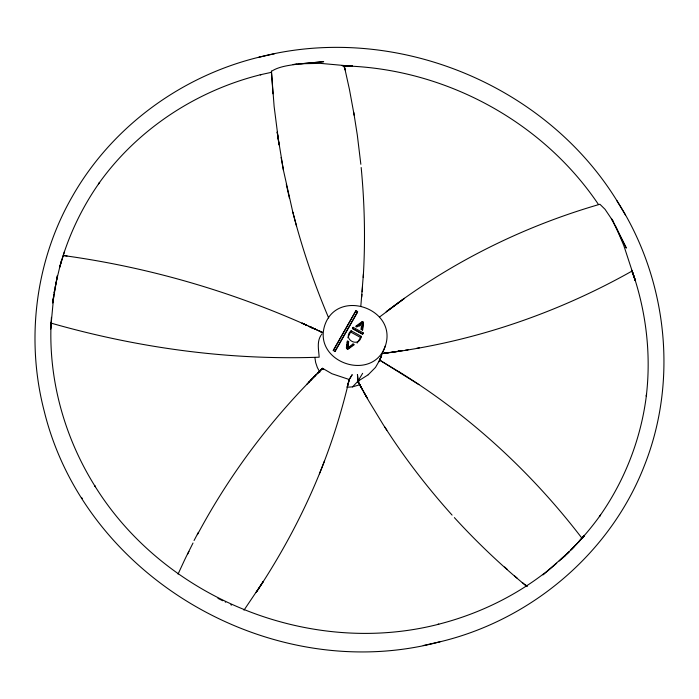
<?xml version="1.0" encoding="UTF-8"?>
<svg xmlns="http://www.w3.org/2000/svg" width="699" height="699" viewBox="0 0 699 699"><rect width="100%" height="100%" fill="white"/><g stroke="black" fill="none" stroke-linecap="round" stroke-linejoin="round"><path stroke-width="1.05" d="M50.686 328.6L53.902 294.34M50.678 329.229L50.686 322.99M51.429 317.346C47.427 376.612 63.784 436.569 95.326 486.714L94.636 485.639C164.51 598.755 310.015 657.278 438.78 624.216L437.513 624.504C476.002 614.84 512.629 597.619 544.137 573.433C547.666 571.459 586.933 535.495 559.235 560.991M363.218 277.459C365.481 240.832 364.668 204.038 361.173 167.515M362.169 291.771L362.519 286.354M363.428 273.903L360.798 306.52M346.381 348.006L346.73 344.091M361.724 297.101L361.968 294.419M362.265 330.269L363.401 322.187L362.257 321.557L355.8 326.215L357.023 326.887L362.091 323.165L361.418 329.316L362.676 330.007L363.401 322.187M347.525 348.984L348.626 341.558L347.403 340.885L346.704 348.722L347.857 349.351L354.279 344.677L353.021 343.987L348.023 347.744L347.525 348.984L352.532 345.227L353.021 343.987M348.023 347.744L348.626 341.558M361.034 329.526L361.374 326.459M54.085 293.222L57.414 275.616L52.722 302.789L53.613 296.14M52.722 302.789L53.404 297.8M54.146 292.802L54.662 289.91M368.181 374.786L375.494 367.403L379.697 360.125M55.719 284.327L56.173 282.169M385.498 345.516C397.382 308.268 337.058 287.988 324.72 325.446C312.837 362.702 373.152 382.982 385.498 345.516L379.531 360.623M347.831 337.783L351.134 330.784L361.261 336.359L357.11 343.06M55.107 287.289L55.326 286.31M56.348 281.33L59.782 266.966C68.013 236.716 81.573 207.987 99.651 182.369L98.393 184.09C137.126 129.332 196.541 90.468 261.487 74.496L260.22 74.784L271.203 72.373M583.289 537.077L582.118 538.571M310.819 380.142L322.597 368.338L331.92 373.729L349.264 379.522C341.689 411.641 331.894 443.262 319.399 473.826M61.302 260.858L59.782 266.966M360.614 384.502L352.514 386.879L347.158 387.211L349.133 379.732M347.158 387.211L349.264 379.522M59.721 267.228L64.518 251.369M322.562 368.338L317.678 373.17L322.51 368.364L323.454 369.483M333.292 350.662L355.974 310.671L357.67 311.605L334.935 351.326L333.24 350.391L355.974 310.671M353.126 327.315L352.628 328.556L362.746 334.131L363.244 332.89L353.126 327.315L352.401 328.582L362.528 334.157L363.244 332.89M356.114 326.879L361.759 322.798L362.257 321.557M324.572 460.772L324.502 460.929C306.87 507.177 283.611 551.196 256.192 592.368L263.261 581.533L243.995 610.166M379.068 361.671L381.182 356.473L379.111 361.523M379.269 361.182L381.182 356.473M178.044 574.106L183.304 562.756A302.711 277.756 22.9 0 1 187.384 554.272L193.011 543.027M187.568 554.237L188.957 551.432M352.514 386.879L357.871 381.322L362.641 373.31M197.415 534.674C227.158 478.929 264.947 427.491 308.958 382.161M334.987 351.588L357.18 312.82L355.485 311.885M351.134 330.784C341.566 338.954 359.146 348.757 361.261 336.359M321.007 335.249C316.63 341.811 318.779 350.147 319.163 357.198C228.564 360.466 137.773 347.919 50.704 323.017M321.531 334.506L322.047 333.869M560.965 559.436C575.705 546.059 589.012 531.091 600.607 514.91L599.349 516.631C624.915 480.51 641.332 438.028 646.566 394.079L646.278 396.211C651.337 354.035 646.068 310.872 632.079 270.828L623.805 245.541L615.941 226.93M577.793 542.826L584.521 535.382L578.658 541.891M579.89 540.589L581.585 538.815M578.51 542.066L584.521 535.382M306.887 384.258L310.828 380.134M577.287 543.376L570.384 550.471M571.275 549.624L574.377 546.426M312.803 378.142L308.818 382.187L309.84 381.156M313.72 377.154L315.712 375.145L310.758 380.186M321.662 369.212L322.519 368.338M314.751 376.123L318.622 372.226M318.692 372.174L319.705 371.169M564.014 556.64L565.342 555.356L561.376 559.025M554.796 564.871L556.692 563.219M544.206 573.879L542.974 574.901M544.39 573.696L548.173 570.55M548.628 570.122L554.089 565.5M582.092 538.44L582.118 538.422C531.843 472.655 469.981 415.652 399.531 372.078M379.522 317.031L404.494 298.324L386.197 311.789C449.815 262.85 522.852 226.52 599.917 204.257L605.046 209.316L612.909 220.971L626.339 248.075L611.372 218.56L612.909 220.971M368.024 374.9L357.905 381.27L357.469 374.489L357.818 381.348L368.976 401.27L382.816 424.022A417.373 392.122 27.7 0 0 388.854 433.336C407.779 462.17 429.081 489.431 452.096 515.102M359.059 326.267L360.745 325.026M631.887 270.338L632.132 271.002C555.417 314.235 470.357 342.833 382.903 353.484M359.312 380.894L357.818 381.366L367.569 398.701M258.971 57.204C181.251 76.069 111.665 127 72.163 196.777C35.282 260.945 25.601 339.609 44.203 411.099C85.287 578.763 273.012 685.955 438.762 642.093L440.029 641.796C531.135 620.039 610.507 553.11 644.452 465.447C678.458 379.758 667.038 278.901 617.435 201.557L616.763 200.447C544.372 83.295 393.616 22.551 260.238 56.907L258.971 57.204L274.567 53.753M423.253 645.544L440.029 641.796M416.552 348.355L419.339 347.849M399.662 351.055L382.842 353.449M405.289 350.278L408.102 349.806M391.3 352.401L402.554 350.671M384.284 353.248L385.699 353.047M385.673 353.178L388.495 352.785M296.769 64.159L293.099 64.544L323.689 61.678L300.614 63.758C291.072 65.086 279.285 66.099 271.562 71.298M385.699 353.117L384.31 353.283L387.115 352.916M300.614 63.758L320.378 63.364L343.733 65.479L345.096 69.917L344.065 65.531M343.891 65.523L352.287 65.916L342.571 65.872M342.091 65.592L352.287 65.916L343.489 65.566M352.287 65.916L344.161 65.549L349.448 89.455L354.227 115.44M351.527 66.187C449.221 71.097 543.708 123.094 598.431 204.44M63.434 255.537C147.078 266.974 229.01 290.627 306.101 324.983L302.108 323.191L322.274 332.401L319.338 330.977M63.749 255.546L67.06 255.965M222.789 600.756L220.395 599.576M308.731 326.136L312.715 327.953L311.413 327.35M314.052 328.574L322.256 332.427M307.429 325.533L302.108 323.191M312.698 328.076L310.033 326.905L315.345 329.264M310.05 326.8L315.354 329.185M320.631 331.579L321.968 332.2M225.218 601.953L225.672 602.18M230.792 604.714L231.561 605.098M217.957 598.361L219.731 599.253M361.759 322.798L362.912 323.427M350.645 332.025L360.763 337.6M346.905 342.126L348.128 342.798M399.409 372.069L379.697 360.134L418.893 384.607M527.107 586.278L524.975 584.556L526.924 586.146M522.302 582.494L524.87 584.661M526.731 586.374C501.043 565.168 476.805 542.206 454.367 517.592M514.621 575.976L517.181 578.178M504.626 566.976L507.107 569.222M384.843 427.072L386.862 430.182M81.565 497.443L82.237 498.553M616.763 200.447L625.404 214.942M358.456 382.423L361.942 388.749M359.146 383.707L357.836 381.322L357.469 374.489M363.978 392.515L365.402 395.014M357.879 381.313L359.172 383.646M632.132 271.002L635.216 280.325L631.459 270.268M360.527 386.206L359.828 384.931L361.89 388.749M319.836 372.165L317.337 367.508L315.668 362.563L314.865 357.434M328.67 317.958C314.104 283.654 302.099 248.259 292.82 212.164L296.542 226.118M292.846 212.313L283.427 170.189L277.171 131.971L279.006 144.676M286.293 184.335L289.447 198.341M281.112 157.45L283.462 170.32M353.711 112.233L357.303 134.986L360.841 164.282M279.032 144.833L274.13 106.51L271.422 71.062L272.968 93.823M198.376 532.323A300.919 9.821 -63 0 1 194.06 540.519M352.113 374.821L349.247 379.461L352.113 374.821M399.749 351.116L398.325 351.352L399.741 351.143M366.853 397.478L366.119 396.254L366.853 397.478M632.045 270.731L635.216 280.325L632.053 270.793"/></g></svg>
